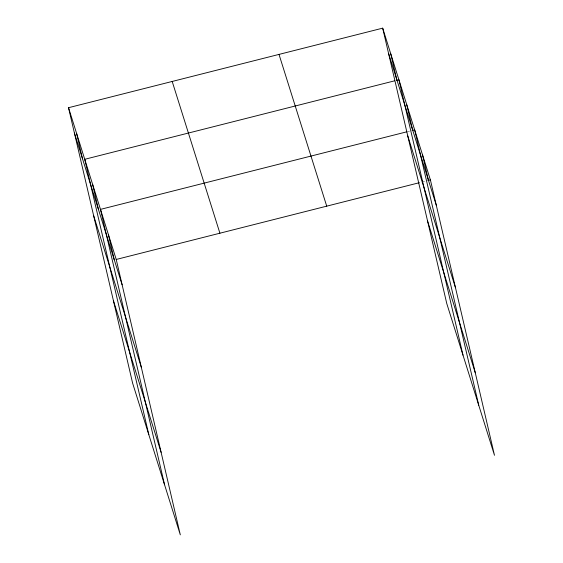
<?xml version="1.0" encoding="UTF-8"?>
<svg xmlns="http://www.w3.org/2000/svg" width="563" height="563" viewBox="0 0 563 563"><rect width="100%" height="100%" fill="white"/><g stroke="black" fill="none" stroke-linecap="round" stroke-linejoin="round"><path stroke-width="0.42" stroke-dasharray="2.81 2.11" d="M407.858 131.545L409.554 131.116M421.898 182.053L426.149 180.976"/><path stroke-width="0.84" d="M68.517 107.709L116.231 259.459L180.315 534.85L132.601 383.1L68.517 107.709L382.685 28.15L430.399 179.9L494.483 455.291L446.769 303.541L382.685 28.15M394.656 80.819L84.739 159.301L148.822 434.692M396.359 80.389L398.907 79.749L462.99 355.133M407.007 131.763L100.481 209.38L164.572 484.771M412.102 130.468L414.657 129.821L478.74 405.212M116.231 259.459L419.351 182.701M427.852 180.547L430.399 179.9M388.583 53.478L436.29 205.228M407.781 136L455.495 287.749M427.57 221.02L475.285 372.769M279.009 54.407L326.723 206.157M172.194 81.452L219.908 233.209M74.407 133.037L122.122 284.787M93.613 215.559L141.327 367.308M113.395 300.579L161.109 452.328M422.524 154.86L428.422 180.188M406.782 104.788L412.672 130.109M390.799 53.949L396.69 79.277M108.356 234.419L114.254 259.747M92.613 184.34L98.504 209.668M76.624 133.508L82.522 158.836"/></g></svg>
